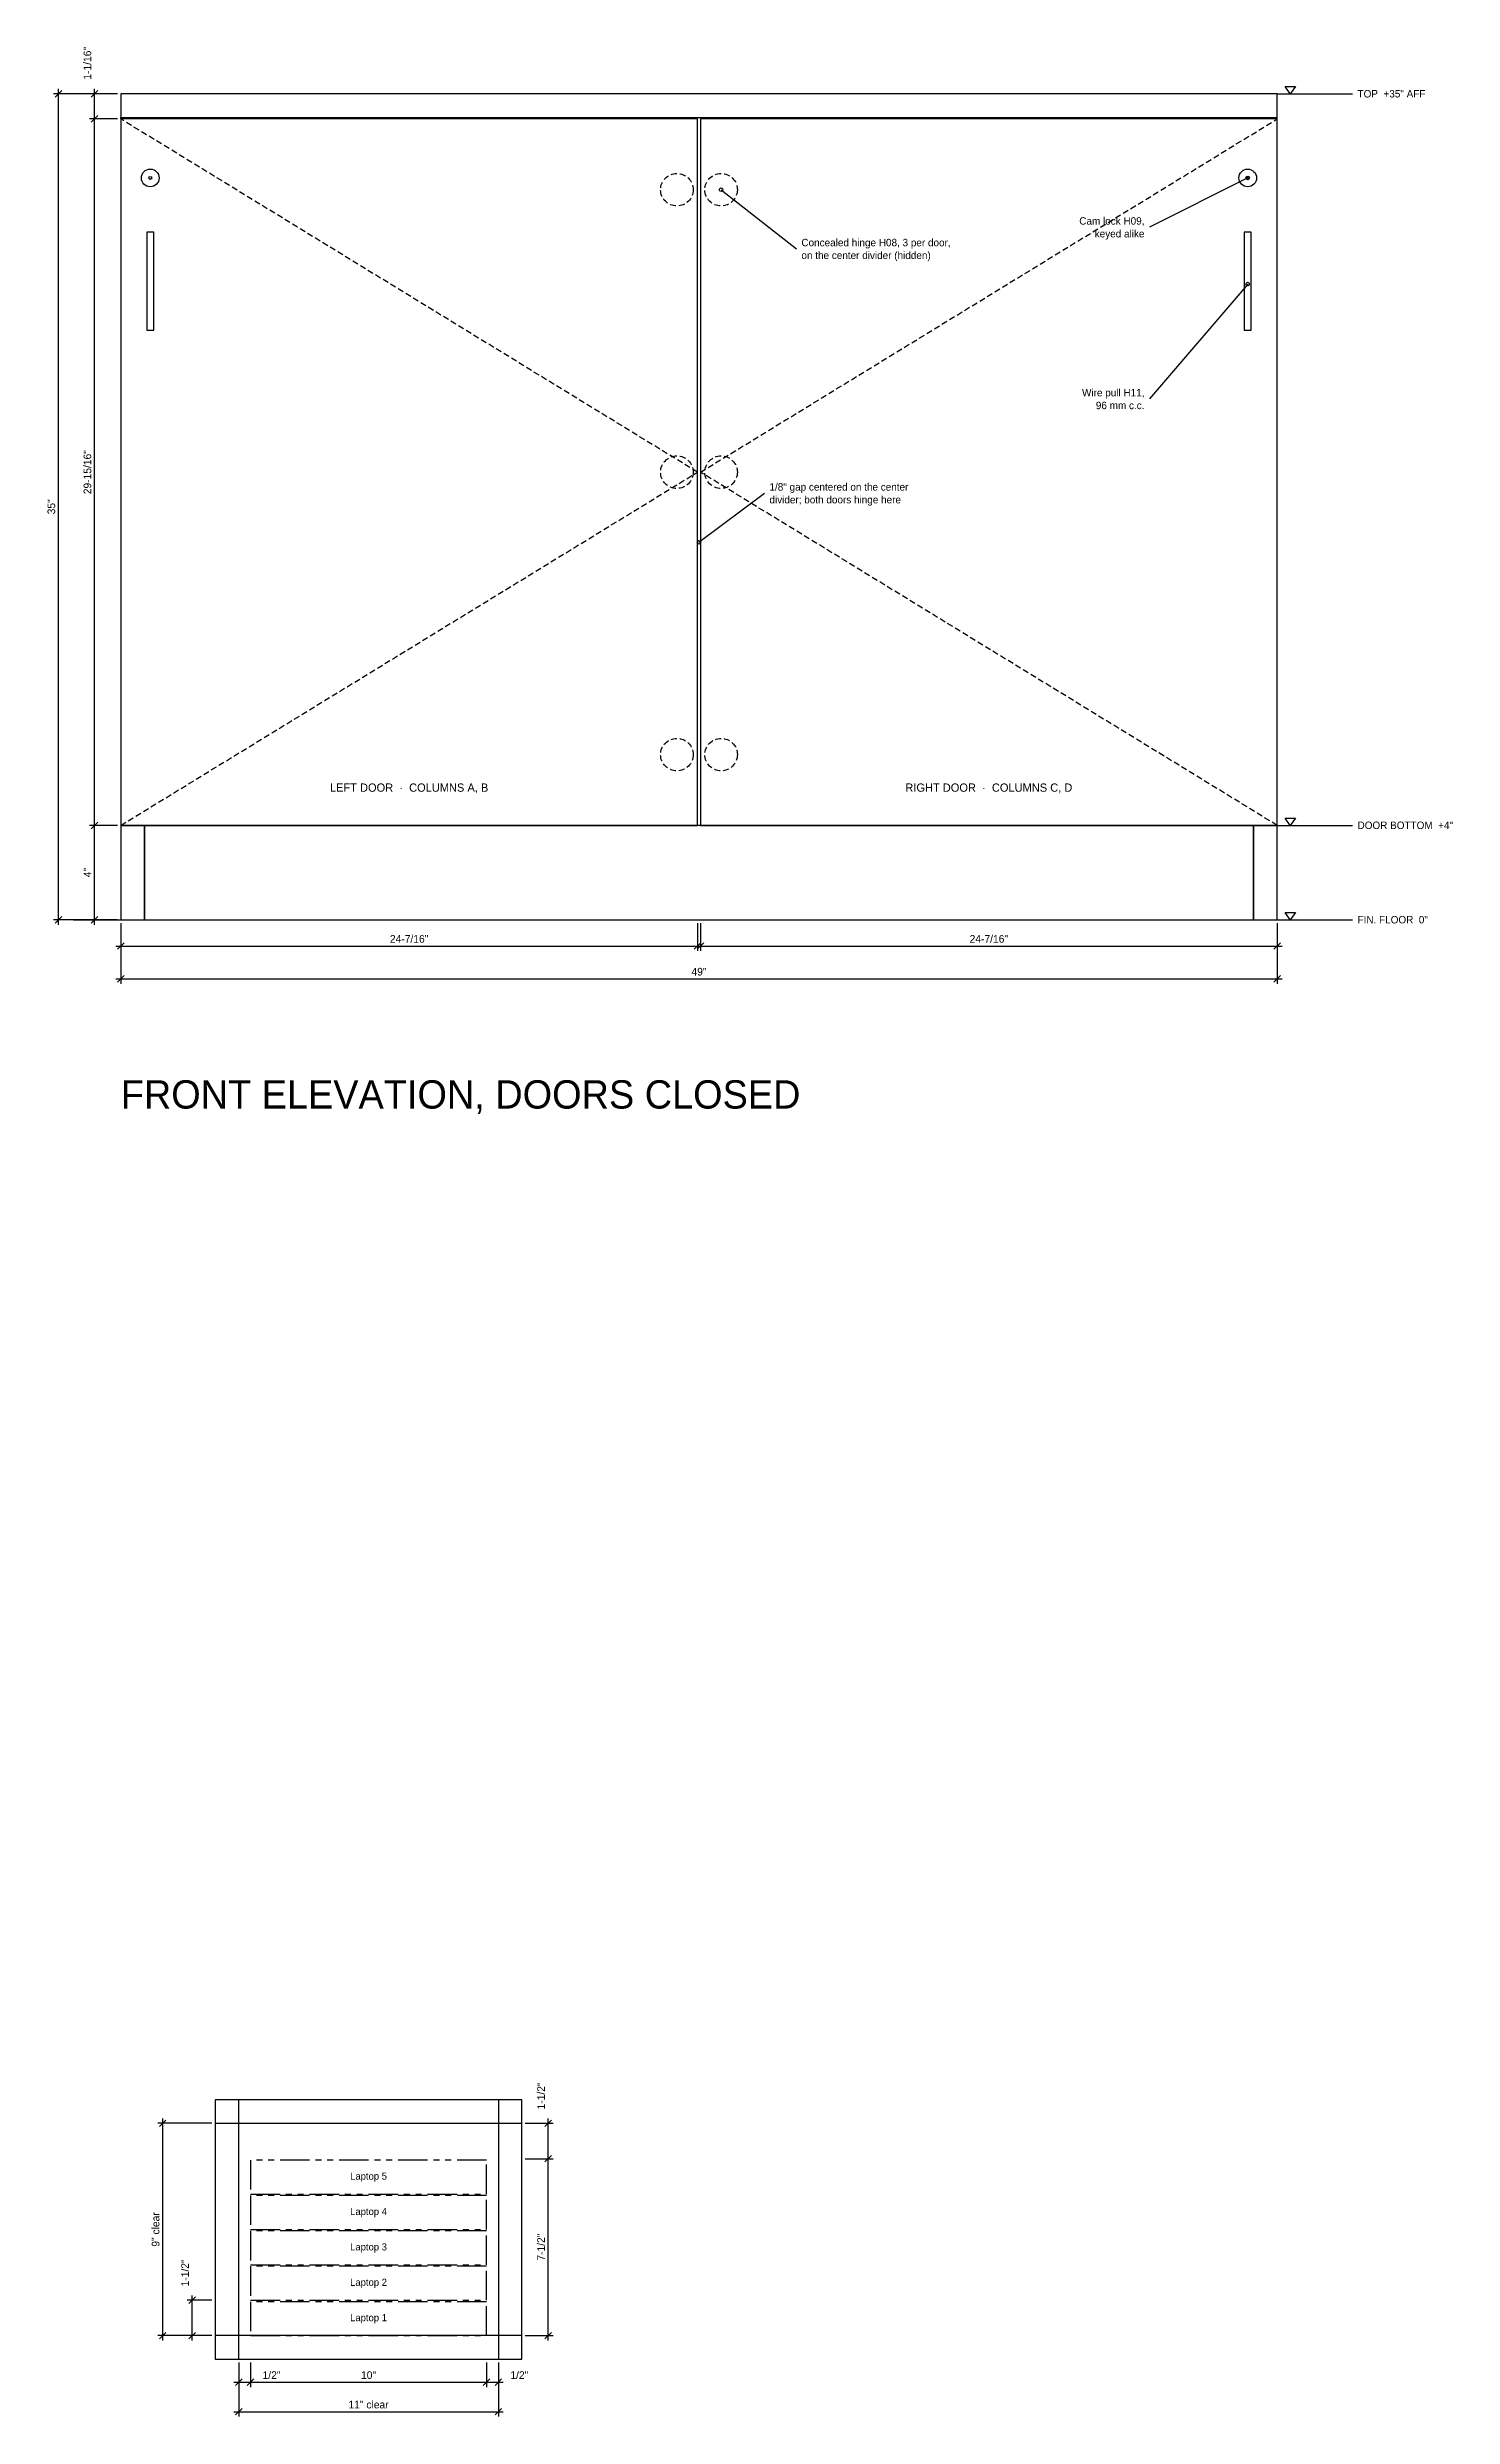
# Model space of a CAD drawing. Header units: inches. Extents: x -5 to 222, y -358 to 40.
# Drawn here: x 71.9 to 131.4, y -63.4 to 37 of the extents above; entities that cross this region are included whole.
import ezdxf
from ezdxf.enums import TextEntityAlignment as Align

# ---------------------------------------------------------------- set-up
doc = ezdxf.new("R2010")
doc.units = ezdxf.units.IN
doc.linetypes.add('DASHED', pattern=[0.375, 0.25, -0.125])
doc.linetypes.add('PHANTOM', pattern=[2.5, 1.25, -0.25, 0.25, -0.25, 0.25, -0.25])
for name, color, linetype in [('DIM', 3, 'CONTINUOUS'), ('HIDDEN', 8, 'DASHED'), ('OUTLINE', 7, 'CONTINUOUS'), ('PHANTOM', 5, 'PHANTOM'), ('TEXT', 7, 'CONTINUOUS')]:
    doc.layers.add(name, color=color, linetype=linetype)

msp = doc.modelspace()

# ---------------------------------------------------------------- linework, layer by layer
at = {"layer": 'DIM'}
for p, q in [((72.3611, -0.2083), (72.3611, 35.2083)), ((73.8889, 33.7292), (73.8889, 35.2083)), ((124.3333, 35.3111), (124.7778, 35.3111)), ((124.5556, 35), (124.3333, 35.3111)), ((124.7778, 35.3111), (124.5556, 35)), ((74.8611, 35), (72.1528, 35)), ((72.2222, 34.8611), (72.5, 35.1389)), ((74.8611, 35), (73.6806, 35)), ((73.75, 34.8611), (74.0278, 35.1389)), ((73.8889, 3.7917), (73.8889, 34.1458)), ((124, 35), (127.1944, 35)), ((74.8611, 33.9375), (73.6806, 33.9375)), ((74.8611, 33.9375), (73.6806, 33.9375)), ((73.75, 33.7986), (74.0278, 34.0764)), ((73.75, 33.7986), (74.0278, 34.0764)), ((122.75, 31.4375), (118.5833, 29.3542)), ((100.4375, 30.9375), (103.6319, 28.4375)), ((122.75, 26.9375), (118.5833, 22.0764)), ((99.5, 16), (102.2778, 18.0833)), ((73.75, 3.8611), (74.0278, 4.1389)), ((73.75, 3.8611), (74.0278, 4.1389)), ((73.8889, -0.2083), (73.8889, 4.2083)), ((124.3333, 4.3111), (124.7778, 4.3111)), ((124.5556, 4), (124.3333, 4.3111)), ((124.7778, 4.3111), (124.5556, 4)), ((74.8611, 4), (73.6806, 4)), ((74.8611, 4), (73.6806, 4)), ((124, 4), (127.1944, 4)), ((74.8611, 0), (72.1528, 0)), ((72.2222, -0.1389), (72.5, 0.1389)), ((74.8611, 0), (73.6806, 0)), ((73.75, -0.1389), (74.0278, 0.1389)), ((124, 0), (127.1944, 0)), ((124.3333, 0.3111), (124.7778, 0.3111)), ((124.5556, 0), (124.3333, 0.3111)), ((124.7778, 0.3111), (124.5556, 0)), ((74.8611, -1.25), (75.1389, -0.9722)), ((75, -0.1389), (75, -1.3194)), ((75, -0.1389), (75, -2.7083)), ((99.2986, -1.25), (99.5764, -0.9722)), ((99.4236, -1.25), (99.7014, -0.9722)), ((99.4375, -0.1389), (99.4375, -1.3194)), ((99.5625, -0.1389), (99.5625, -1.3194)), ((123.8611, -1.25), (124.1389, -0.9722)), ((124, -0.1389), (124, -1.3194)), ((124, -0.1389), (124, -2.7083)), ((74.7917, -1.1111), (99.6458, -1.1111)), ((99.3542, -1.1111), (124.2083, -1.1111)), ((74.7917, -2.5), (124.2083, -2.5)), ((74.8611, -2.6389), (75.1389, -2.3611)), ((123.8611, -2.6389), (124.1389, -2.3611)), ((78.8611, -51), (76.5694, -51)), ((76.6389, -51.1389), (76.9167, -50.8611)), ((76.7778, -60.2083), (76.7778, -50.7917)), ((92.1389, -51), (93.3194, -51)), ((92.9722, -51.1389), (93.25, -50.8611)), ((93.1111, -52.7083), (93.1111, -50.7917)), ((92.1389, -52.5), (93.3194, -52.5)), ((92.1389, -52.5), (93.3194, -52.5)), ((92.9722, -52.6389), (93.25, -52.3611)), ((92.9722, -52.6389), (93.25, -52.3611)), ((93.1111, -60.2083), (93.1111, -52.2917)), ((78.8611, -58.5), (77.8194, -58.5)), ((77.8889, -58.6389), (78.1667, -58.3611)), ((78.0278, -60.2083), (78.0278, -58.2917)), ((78.8611, -60), (76.5694, -60)), ((76.6389, -60.1389), (76.9167, -59.8611)), ((78.8611, -60), (77.8194, -60)), ((77.8889, -60.1389), (78.1667, -59.8611)), ((92.1389, -60), (93.3194, -60)), ((92.9722, -60.1389), (93.25, -59.8611)), ((80, -61.1389), (80, -62.1806)), ((80, -61.1389), (80, -63.4306)), ((80.5, -61.1389), (80.5, -62.1806)), ((80.5, -61.1389), (80.5, -62.1806)), ((90.5, -61.1389), (90.5, -62.1806)), ((90.5, -61.1389), (90.5, -62.1806)), ((91, -61.1389), (91, -62.1806)), ((91, -61.1389), (91, -63.4306)), ((79.7917, -61.9722), (80.7083, -61.9722)), ((79.8611, -62.1111), (80.1389, -61.8333)), ((80.2917, -61.9722), (90.7083, -61.9722)), ((80.3611, -62.1111), (80.6389, -61.8333)), ((80.3611, -62.1111), (80.6389, -61.8333)), ((90.2917, -61.9722), (91.2083, -61.9722)), ((90.3611, -62.1111), (90.6389, -61.8333)), ((90.3611, -62.1111), (90.6389, -61.8333)), ((90.8611, -62.1111), (91.1389, -61.8333)), ((79.7917, -63.2222), (91.2083, -63.2222)), ((79.8611, -63.3611), (80.1389, -63.0833)), ((90.8611, -63.3611), (91.1389, -63.0833))]:
    msp.add_line(p, q, dxfattribs=at)
for centre in [(122.75, 31.4375), (100.4375, 30.9375), (122.75, 26.9375), (99.5, 16)]:
    msp.add_circle(centre, 0.0764, dxfattribs=at)
at = {"layer": 'HIDDEN'}
for p, q in [((99.4375, 18.9688), (75, 33.9375)), ((99.5625, 18.9688), (124, 33.9375)), ((75, 4), (99.4375, 18.9688)), ((124, 4), (99.5625, 18.9688))]:
    msp.add_line(p, q, dxfattribs=at)
for centre in [(98.5625, 30.9375), (100.4375, 30.9375), (98.5625, 18.9688), (100.4375, 18.9688), (98.5625, 7), (100.4375, 7)]:
    msp.add_circle(centre, 0.689, dxfattribs=at)
at = {"layer": 'OUTLINE'}
for p, q in [((124, 35), (75, 35)), ((75, 35), (75, 34)), ((124, 34), (124, 35)), ((75, 34), (124, 34)), ((75, 33.9375), (75, 34)), ((99.4375, 33.9375), (75, 33.9375)), ((75, 33.9375), (75, 4)), ((99.4375, 4), (99.4375, 33.9375)), ((124, 33.9375), (99.5625, 33.9375)), ((99.5625, 33.9375), (99.5625, 4)), ((124, 33.9375), (124, 34)), ((124, 4), (124, 33.9375)), ((76.4, 29.1375), (76.1, 29.1375)), ((76.1, 29.1375), (76.1, 24.9875)), ((76.4, 24.9875), (76.4, 29.1375)), ((122.9, 29.1375), (122.6, 29.1375)), ((122.6, 29.1375), (122.6, 24.9875)), ((122.9, 24.9875), (122.9, 29.1375)), ((76.1, 24.9875), (76.4, 24.9875)), ((122.6, 24.9875), (122.9, 24.9875)), ((76, 4), (75, 4)), ((75, 4), (75, 0)), ((75, 4), (76, 4)), ((75, 4), (99.4375, 4)), ((76, 0), (76, 4)), ((123, 4), (76, 4)), ((76, 4), (76, 0)), ((99.5625, 4), (124, 4)), ((124, 4), (123, 4)), ((123, 4), (123, 0)), ((123, 4), (124, 4)), ((123, 0), (123, 4)), ((124, 0), (124, 4)), ((73, 0), (126, 0)), ((75, 0), (76, 0)), ((76, 0), (123, 0)), ((123, 0), (124, 0)), ((80, -50), (79, -50)), ((79, -50), (79, -61)), ((92, -50), (79, -50)), ((79, -50), (79, -51)), ((80, -61), (80, -50)), ((92, -50), (91, -50)), ((91, -50), (91, -61)), ((92, -61), (92, -50)), ((92, -51), (92, -50)), ((79, -51), (92, -51)), ((92, -60), (79, -60)), ((79, -60), (79, -61)), ((92, -61), (92, -60)), ((79, -61), (80, -61)), ((79, -61), (92, -61)), ((91, -61), (92, -61))]:
    msp.add_line(p, q, dxfattribs=at)
for centre, radius in [((76.25, 31.4375), 0.375), ((76.25, 31.4375), 0.0625), ((122.75, 31.4375), 0.375), ((122.75, 31.4375), 0.0625)]:
    msp.add_circle(centre, radius, dxfattribs=at)
at = {"layer": 'PHANTOM'}
for p, q in [((90.5, -52.56), (80.5, -52.56)), ((80.5, -52.56), (80.5, -54)), ((90.5, -54), (90.5, -52.56)), ((80.5, -54), (90.5, -54)), ((90.5, -54.06), (80.5, -54.06)), ((80.5, -54.06), (80.5, -55.5)), ((90.5, -55.5), (90.5, -54.06)), ((80.5, -55.5), (90.5, -55.5)), ((90.5, -55.56), (80.5, -55.56)), ((80.5, -55.56), (80.5, -57)), ((90.5, -57), (90.5, -55.56)), ((80.5, -57), (90.5, -57)), ((90.5, -57.06), (80.5, -57.06)), ((80.5, -57.06), (80.5, -58.5)), ((90.5, -58.5), (90.5, -57.06)), ((80.5, -58.5), (90.5, -58.5)), ((90.5, -58.56), (80.5, -58.56)), ((80.5, -58.56), (80.5, -60)), ((90.5, -60), (90.5, -58.56)), ((80.5, -60), (90.5, -60))]:
    msp.add_line(p, q, dxfattribs=at)

# ---------------------------------------------------------------- texts
at = {"layer": 'TEXT'}
for s, p in [('1-1/16"', (73.75, 36.2951)), ('29-15/16"', (73.75, 18.9688)), ('35"', (72.2222, 17.5)), ('4"', (73.75, 2)), ('1-1/2"', (92.9722, -49.8403)), ('9" clear', (76.6389, -55.5)), ('7-1/2"', (92.9722, -56.25)), ('1-1/2"', (77.8889, -57.3403))]:
    msp.add_text(s, height=0.325, rotation=90, dxfattribs=at).set_placement(p, align=Align.CENTER)
for s, height, p in [('TOP  +35" AFF', 0.315, (127.4028, 34.8472)), ('on the center divider (hidden)', 0.315, (103.8403, 28)), ('Concealed hinge H08, 3 per door,', 0.315, (103.8403, 28.5417)), ('1/8" gap centered on the center', 0.315, (102.4861, 18.1875)), ('divider; both doors hinge here', 0.315, (102.4861, 17.6458)), ('DOOR BOTTOM  +4"', 0.315, (127.4028, 3.8472)), ('FIN. FLOOR  0"', 0.315, (127.4028, -0.1528)), ('FRONT ELEVATION, DOORS CLOSED', 1.2, (75, -8))]:
    msp.add_text(s, height=height, dxfattribs=at).set_placement(p)
for s, p in [('Cam lock H09,', (118.375, 29.4583)), ('keyed alike', (118.375, 28.9167)), ('Wire pull H11,', (118.375, 22.1806)), ('96 mm c.c.', (118.375, 21.6389))]:
    msp.add_text(s, height=0.315, dxfattribs=at).set_placement(p, align=Align.RIGHT)
for s, height, p in [('LEFT DOOR  ·  COLUMNS A, B', 0.35, (87.2188, 5.4264)), ('RIGHT DOOR  ·  COLUMNS C, D', 0.35, (111.7812, 5.4264)), ('24-7/16"', 0.325, (87.2188, -0.9722)), ('24-7/16"', 0.325, (111.7812, -0.9722)), ('49"', 0.325, (99.5, -2.3611)), ('Laptop 5', 0.3, (85.5, -53.3889)), ('Laptop 4', 0.3, (85.5, -54.8889)), ('Laptop 3', 0.3, (85.5, -56.3889)), ('Laptop 2', 0.3, (85.5, -57.8889)), ('Laptop 1', 0.3, (85.5, -59.3889)), ('1/2"', 0.325, (81.3889, -61.8333)), ('10"', 0.325, (85.5, -61.8333)), ('1/2"', 0.325, (91.8889, -61.8333)), ('11" clear', 0.325, (85.5, -63.0833))]:
    msp.add_text(s, height=height, dxfattribs=at).set_placement(p, align=Align.CENTER)

doc.saveas('drawing.dxf')
